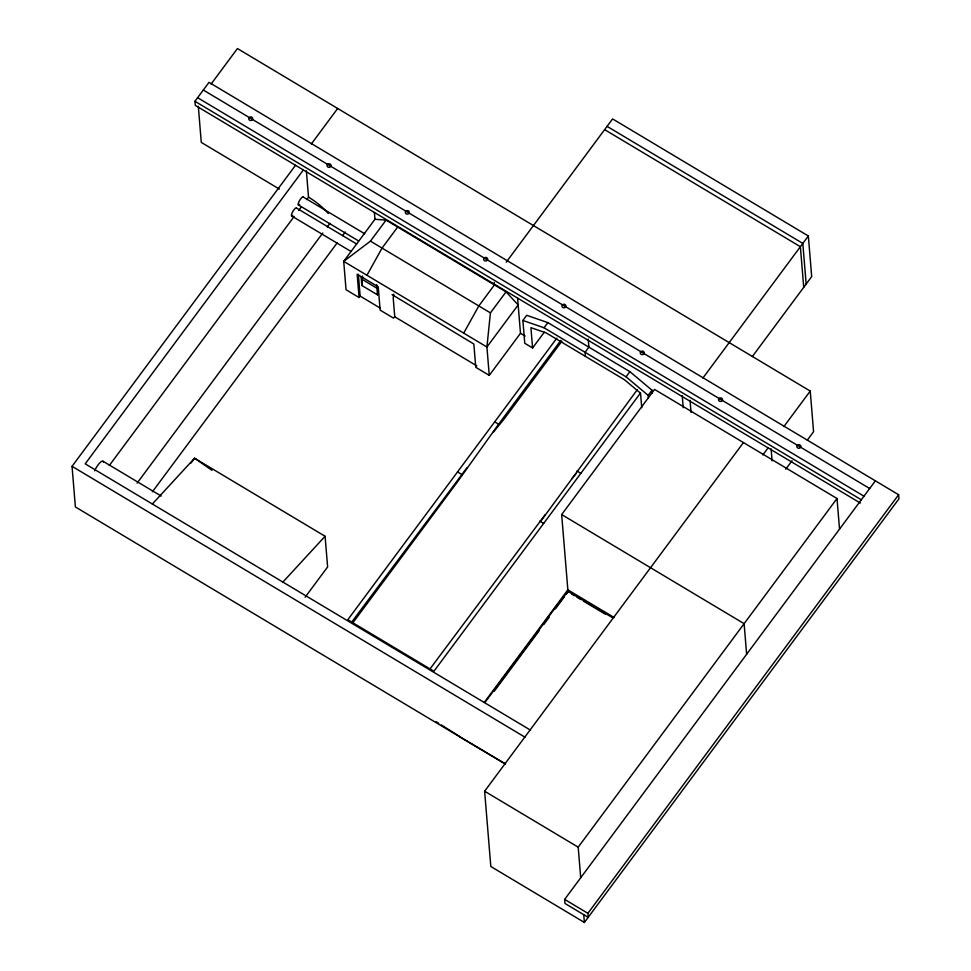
<?xml version="1.0" encoding="UTF-8"?>
<svg xmlns="http://www.w3.org/2000/svg" width="971" height="971" viewBox="0 0 971 971"><rect width="100%" height="100%" fill="white"/><g stroke="black" fill="none" stroke-linecap="round" stroke-linejoin="round"><path stroke-width="1.46" d="M358.348 274.271L360.144 296.094L359.076 297.527L346.04 289.734L343.71 261.369L374.952 219.288L386.057 220.101L506.049 291.846L490.428 312.893L486.92 347.011L489.263 375.376L475.766 367.305L473.848 344.025L392.053 294.589M393.753 294.152L393.219 298.048L394.76 316.801L393.461 318.087L380.147 310.125L378.229 286.846L357.158 274.247L359.076 297.527M378.253 290.584L377.501 294.856L361.843 285.486L362.535 276.031M366.941 275.266L382.052 248.091L397.673 227.044M463.701 333.126L478.812 305.95L494.433 284.904L494.227 282.452M556.844 338.139L347.8 619.741L433.94 671.24L640.277 393.279M352.789 622.897L456.297 483.461L498.621 424.181L560.862 340.348M540.604 521.415L637.231 389.772M860.342 503.051L195.28 105.354L194.953 101.287L209.008 82.353L898.624 494.737L898.952 498.803L584.384 922.45L490.816 866.496L484.626 791.219L743.434 442.57M211.095 84.052L237.446 48.55L810.239 391.07L813.577 431.694L807.289 440.166M505.442 764.116L75.386 506.947L72.048 466.323L295.512 165.288M311.327 143.987L337.677 108.485M303.34 169.974L85.193 463.847L530.469 730.131M109.347 465.461L294.104 216.569M298.619 210.501L301.313 206.859M306.727 199.577L308.523 197.149L306.363 170.787M137.105 483.133L322.76 233.028M327.276 226.959L329.97 223.306M152.386 491.824L337.155 242.932M342.557 235.65L345.263 232.008M190.959 463.07L194.564 458.215L325.091 536.271L327.615 566.943L305.125 597.25M506.049 291.846L518.162 304.93L486.92 347.011L343.71 261.369L370.437 241.148L386.057 220.101M506.207 262.231L612.592 118.911L808.345 235.977L811.695 276.601L752.355 356.527M544.33 332.155L532.594 347.958L524.765 343.285L522.884 320.454L526.707 315.308L547.887 322.627L629.888 371.662L651.99 390.221L652.233 393.073M489.263 375.376L520.492 333.284L517.604 298.121M522.884 320.454L544.063 327.785L547.887 322.627M351.72 622.083L466.82 467.937M561.893 341.209L504.107 419.047L493.377 432.144M544.063 327.785L626.064 376.821L629.888 371.662M430.019 668.898L545.119 514.751M648.397 398.231L648.167 395.379L651.99 390.221M566.227 594.301L568.023 591.873L561.663 514.569L654.563 389.42L837.014 498.524L839.527 529.11M702.846 378.107L808.345 235.977M459.065 736.394L505.563 763.946M484.177 702.567L567.853 589.846L614.218 617.568M494.239 691.267L539.233 630.665M543.724 624.596L549.125 617.325M555.424 608.841L564.418 596.716M762.842 454.914L768.073 447.874M783.888 426.572L810.239 391.07M785.733 469.199L792.02 460.727M580.707 877.76L578.194 847.173L837.014 498.524M898.624 494.737L587.904 913.31L588.232 917.377L564.976 903.467L564.649 899.401L875.369 480.827M485.136 702.167L540.361 628.152A260.714 69.718 -59.1 0 1 561.056 600.272L567.974 591.351L612.385 617.58M571.688 478.97L576.155 473.52M152.35 504.022L194.564 458.215L211.933 470.316M282.889 582.078L325.091 536.271M607.069 126.351L802.823 243.418L806.161 284.042M604.63 129.641L800.383 246.707L803.721 287.331M203.303 90.036L869.664 488.51M197.611 97.707L863.959 496.193M194.953 101.287L861.301 499.774M303.146 196.967L364.683 233.768M370.437 241.148L490.428 312.893M279.381 189.102L201.276 142.397L198.315 106.288M520.492 333.284L525.117 336.051M298.364 204.917L358.615 240.954M296.386 207.976L356.636 244M291.603 215.926L350.567 251.198M362.838 279.782L377.294 288.436M360.144 296.094L379.964 307.953M394.76 316.801L476.834 365.873M494.712 421.839L498.621 424.181M576.932 471.008L580.84 473.338M561.663 514.569L744.114 623.661L746.626 654.26M457.523 471.93L461.443 474.273M539.742 521.099L543.651 523.442M571.883 594.179L574.468 595.721M577.041 597.262L580.901 599.58M583.474 601.122L605.37 614.206M103.084 461.298L161.21 496.06M72.048 466.323L525.068 737.232M484.626 791.219L578.194 847.173M564.649 899.401L587.904 913.31M436.161 721.708L438.722 723.322M441.283 724.924L459.198 736.224M626.064 376.821L648.167 395.379M771.095 448.808L772.091 460.849M690.053 400.343L691.036 412.384M682.225 395.67L683.208 407.699M641.734 407.711L640.544 393.206L624.547 379.782L546.248 332.956L530.919 327.652L532.594 347.958M588.22 339.025L588.887 347.145L585.064 352.303L585.404 356.369M583.765 914.925L584.384 922.45M374.393 212.479L374.952 219.288M376.663 284.685L377.501 294.856M361.115 276.771L361.843 285.486M94.588 470.85A8.897 2.379 -59.1 0 1 99.964 462.682A8.897 2.379 -59.1 0 1 103.339 462.062M299.602 204.42A4.637 1.238 -59.1 0 1 299.311 200.973A4.637 1.238 -59.1 0 1 303.365 197.441M292.829 215.428A4.637 1.238 -59.1 0 1 292.368 212.333A4.637 1.238 -59.1 0 1 296.531 208.158M308.523 197.149A30.198 10.196 36.6 0 1 328.283 213.499M252.618 119.275L252.375 119.7A1.991 1.796 -4.7 0 1 249.62 120.222A1.991 1.796 -4.7 0 1 249.086 117.734L249.438 117.37A1.991 1.796 -4.7 0 1 252.618 119.275M330.917 166.102L330.686 166.526A1.991 1.796 -4.7 0 1 327.919 167.036A1.991 1.796 -4.7 0 1 327.397 164.56L327.737 164.196A1.991 1.796 -4.7 0 1 330.917 166.102M409.216 212.928L408.985 213.341A1.991 1.796 -4.7 0 1 406.23 213.863A1.991 1.796 -4.7 0 1 405.696 211.375L406.036 211.023A1.991 1.796 -4.7 0 1 409.216 212.928M487.515 259.743L487.284 260.167A1.991 1.796 -4.7 0 1 484.529 260.689A1.991 1.796 -4.7 0 1 483.995 258.201L484.347 257.849A1.991 1.796 -4.7 0 1 487.515 259.743M565.826 306.569L565.595 306.994A1.991 1.796 -4.7 0 1 562.828 307.516A1.991 1.796 -4.7 0 1 562.306 305.028L562.646 304.676A1.991 1.796 -4.7 0 1 565.826 306.569M644.125 353.395L643.894 353.82A1.991 1.796 -4.7 0 1 641.127 354.342A1.991 1.796 -4.7 0 1 640.605 351.854L640.945 351.502A1.991 1.796 -4.7 0 1 644.125 353.395M722.424 400.222L722.193 400.647A1.991 1.796 -4.7 0 1 719.438 401.169A1.991 1.796 -4.7 0 1 718.904 398.68L719.256 398.328A1.991 1.796 -4.7 0 1 722.424 400.222M800.735 447.048L800.492 447.473A1.991 1.796 -4.7 0 1 797.737 447.983A1.991 1.796 -4.7 0 1 797.203 445.507L797.555 445.143A1.991 1.796 -4.7 0 1 800.735 447.048"/></g></svg>
